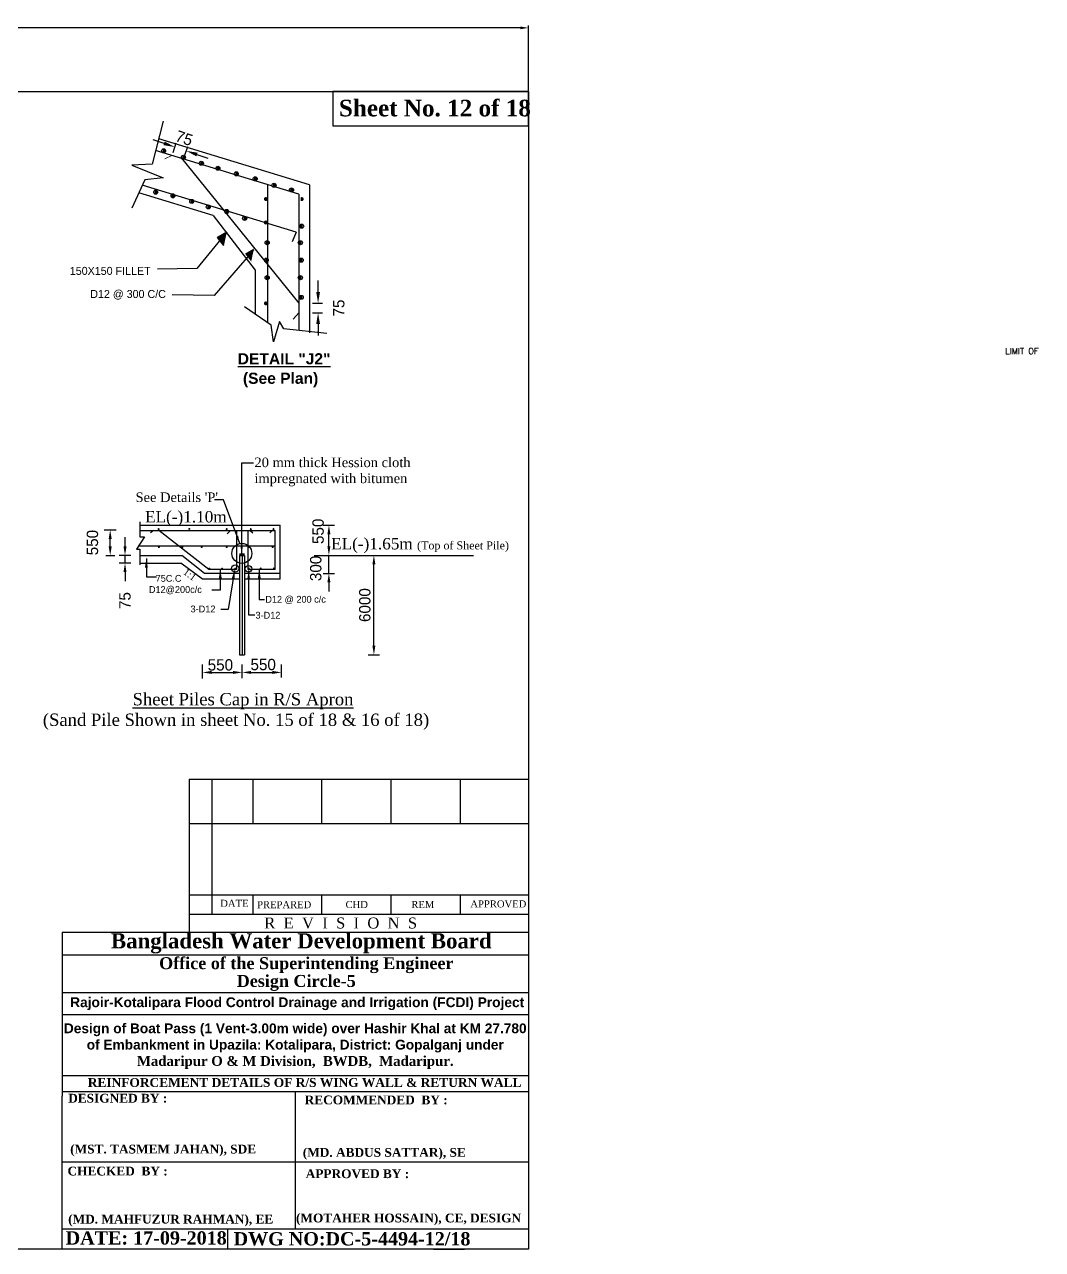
# Model space of a CAD drawing. Extents: x -1206532 to 786809, y -4288605 to 172932.
# Drawn here: x 73776 to 118499, y -4265004 to -4211163 of the extents above; entities that cross this region are included whole.
import ezdxf

# ---------------------------------------------------------------- set-up
doc = ezdxf.new("R2010")
doc.units = 0
doc.header["$LTSCALE"] = 300
doc.header["$MEASUREMENT"] = 0
doc.layers.get('0').update_dxf_attribs({"linetype": 'CONTINUOUS'})
doc.layers.get('DEFPOINTS').update_dxf_attribs({"linetype": 'CONTINUOUS'})
doc.layers.add('LINE', color=7, linetype='CONTINUOUS')
doc.layers.add('Other line', color=7, linetype='CONTINUOUS', lineweight=15)
doc.styles.add('BIG', font='ROMANT.SHX')
doc.styles.add('sum', font='ARIALBD_0.TTF')
doc.styles.add('TIMES', font='TIMES_0.TTF')
doc.dimstyles.new('3', dxfattribs={"dimtxt": 225, "dimasz": 350, "dimexe": 100, "dimexo": 25, "dimgap": 9, "dimtad": 0, "dimdec": 0, "dimzin": 0, "dimdsep": 46, "dimtxsty": 'Standard', "dimcen": 0, "dimclrd": 5, "dimclre": 6, "dimclrt": 1, "dimadec": 0, "dimazin": 0, "dimtfac": 1, "dimtdec": 0, "dimtofl": 0, "dimtmove": 2, "dimatfit": 3, "dimfxl": 1, "dimtolj": 1, "dimtzin": 0, "dimarcsym": 0})
doc.dimstyles.new('ISO-25', dxfattribs={"dimtxt": 2.5, "dimasz": 2.5, "dimexe": 1.25, "dimexo": 0.625, "dimtad": 1, "dimtxsty": 'Standard', "dimcen": 2.5, "dimadec": 0, "dimazin": 0, "dimtfac": 1, "dimtmove": 0, "dimatfit": 3, "dimfxl": 1, "dimarcsym": 0})

# ---------------------------------------------------------------- blocks, each defined once
blk = doc.blocks.new('*D334')
at = {"layer": 'DEFPOINTS', "color": 0, "lineweight": 30}
for p in [(95914, -4211311), (23943, -4214102), (95914, -4214102)]:
    blk.add_point(p, dxfattribs=at)
at = {"layer": 'LINE', "color": 6, "lineweight": -2}
for p, q in [((23943, -4214077), (23943, -4211211)), ((95914, -4214077), (95914, -4211211))]:
    blk.add_line(p, q, dxfattribs=at)
at = {"layer": 'LINE', "color": 5, "lineweight": -2}
for p, q in [((24293, -4211311), (59432, -4211311)), ((95564, -4211311), (60425, -4211311))]:
    blk.add_line(p, q, dxfattribs=at)
at = {"layer": 'LINE', "color": 5, "lineweight": 30}
for points in [[(24293, -4211253), (24293, -4211369), (23943, -4211311)], [(95564, -4211253), (95564, -4211369), (95914, -4211311)]]:
    blk.add_solid(points, dxfattribs=at)
at = {"layer": 'LINE', "color": 1, "lineweight": 30, "insert": (59929, -4211311), "char_height": 225, "attachment_point": 5}
blk.add_mtext('\\A1;71972', dxfattribs=at)
blk = doc.blocks.new('*D375')
at = {"color": 7, "linetype": 'ByBlock', "lineweight": -2}
for p, q in [((78192, -4234096), (78192, -4233696)), ((78442, -4234496), (77942, -4234496)), ((78192, -4234834), (78192, -4234496)), ((78442, -4234834), (77942, -4234834)), ((78192, -4235234), (78192, -4235634))]:
    blk.add_line(p, q, dxfattribs=at)
at = {"color": 7, "linetype": 'ByBlock', "lineweight": 30}
for points in [[(78125, -4234096), (78259, -4234096), (78192, -4234496)], [(78125, -4235234), (78259, -4235234), (78192, -4234834)]]:
    blk.add_solid(points, dxfattribs=at)
at = {"layer": 'DEFPOINTS', "color": 0, "linetype": 'ByBlock', "lineweight": 30}
for p in [(78192, -4234496), (78845, -4234496), (78845, -4234834)]:
    blk.add_point(p, dxfattribs=at)
at = {"color": 7, "linetype": 'ByBlock', "lineweight": 30, "insert": (78192, -4236482), "char_height": 500, "attachment_point": 5, "rotation": 90}
blk.add_mtext('75', dxfattribs=at)
blk = doc.blocks.new('*D376')
at = {"color": 7, "linetype": 'ByBlock', "lineweight": -2}
for p, q in [((88876, -4234496), (89376, -4234496)), ((89126, -4238466), (89126, -4234896)), ((88876, -4238866), (89376, -4238866))]:
    blk.add_line(p, q, dxfattribs=at)
at = {"color": 7, "linetype": 'ByBlock', "lineweight": 30}
for points in [[(89059, -4234896), (89192, -4234896), (89126, -4234496)], [(89059, -4238466), (89192, -4238466), (89126, -4238866)]]:
    blk.add_solid(points, dxfattribs=at)
at = {"layer": 'DEFPOINTS', "color": 0, "linetype": 'ByBlock', "lineweight": 30}
for p in [(83756, -4234496), (89126, -4234496), (83756, -4238866)]:
    blk.add_point(p, dxfattribs=at)
at = {"color": 7, "linetype": 'ByBlock', "lineweight": 30, "insert": (88728, -4236681), "char_height": 500, "attachment_point": 5, "rotation": 90}
blk.add_mtext('6000', dxfattribs=at)
blk = doc.blocks.new('*D377')
at = {"color": 7, "linetype": 'ByBlock', "lineweight": -2}
for p, q in [((87149, -4234096), (87149, -4233696)), ((86899, -4234496), (87399, -4234496)), ((87149, -4235286), (87149, -4234496)), ((86899, -4235286), (87399, -4235286)), ((87149, -4235686), (87149, -4236086))]:
    blk.add_line(p, q, dxfattribs=at)
at = {"color": 7, "linetype": 'ByBlock', "lineweight": 30}
for points in [[(87083, -4234096), (87216, -4234096), (87149, -4234496)], [(87083, -4235686), (87216, -4235686), (87149, -4235286)]]:
    blk.add_solid(points, dxfattribs=at)
at = {"layer": 'DEFPOINTS', "color": 0, "linetype": 'ByBlock', "lineweight": 30}
for p in [(84567, -4234496), (87149, -4234496), (84567, -4235286)]:
    blk.add_point(p, dxfattribs=at)
at = {"color": 7, "linetype": 'ByBlock', "lineweight": 30, "insert": (86573, -4235069), "char_height": 500, "attachment_point": 5, "rotation": 90}
blk.add_mtext('300', dxfattribs=at)
blk = doc.blocks.new('*D378')
at = {"color": 7, "linetype": 'ByBlock', "lineweight": -2}
for p, q in [((86899, -4233171), (87399, -4233171)), ((87149, -4234096), (87149, -4233571)), ((86899, -4234496), (87399, -4234496))]:
    blk.add_line(p, q, dxfattribs=at)
at = {"color": 7, "linetype": 'ByBlock', "lineweight": 30}
for points in [[(87083, -4233571), (87216, -4233571), (87149, -4233171)], [(87083, -4234096), (87216, -4234096), (87149, -4234496)]]:
    blk.add_solid(points, dxfattribs=at)
at = {"layer": 'DEFPOINTS', "color": 0, "linetype": 'ByBlock', "lineweight": 30}
for p in [(86129, -4233171), (87149, -4233171), (84567, -4234496)]:
    blk.add_point(p, dxfattribs=at)
at = {"color": 7, "linetype": 'ByBlock', "lineweight": 30, "insert": (86675, -4233439), "char_height": 500, "attachment_point": 5, "rotation": 90}
blk.add_mtext('550', dxfattribs=at)
blk = doc.blocks.new('*D379')
at = {"color": 7, "linetype": 'ByBlock', "lineweight": -2}
for p, q in [((83333, -4239895), (83333, -4239290)), ((85066, -4239869), (85066, -4239290)), ((83733, -4239640), (84666, -4239640))]:
    blk.add_line(p, q, dxfattribs=at)
at = {"color": 7, "linetype": 'ByBlock', "lineweight": 30}
for points in [[(83733, -4239574), (83733, -4239707), (83333, -4239640)], [(84666, -4239574), (84666, -4239707), (85066, -4239640)]]:
    blk.add_solid(points, dxfattribs=at)
at = {"layer": 'DEFPOINTS', "color": 0, "linetype": 'ByBlock', "lineweight": 30}
for p in [(83333, -4239905), (85066, -4239640), (85066, -4239879)]:
    blk.add_point(p, dxfattribs=at)
at = {"color": 7, "linetype": 'ByBlock', "lineweight": 30, "insert": (84262, -4239296), "char_height": 500, "attachment_point": 5}
blk.add_mtext('550', dxfattribs=at)
blk = doc.blocks.new('*D380')
at = {"color": 7, "linetype": 'ByBlock', "lineweight": -2}
for p, q in [((81600, -4239910), (81600, -4239290)), ((83333, -4239895), (83333, -4239290)), ((82000, -4239640), (82933, -4239640))]:
    blk.add_line(p, q, dxfattribs=at)
at = {"color": 7, "linetype": 'ByBlock', "lineweight": 30}
for points in [[(82000, -4239574), (82000, -4239707), (81600, -4239640)], [(82933, -4239574), (82933, -4239707), (83333, -4239640)]]:
    blk.add_solid(points, dxfattribs=at)
at = {"layer": 'DEFPOINTS', "color": 0, "linetype": 'ByBlock', "lineweight": 30}
for p in [(81600, -4239920), (83333, -4239640), (83333, -4239905)]:
    blk.add_point(p, dxfattribs=at)
at = {"color": 7, "linetype": 'ByBlock', "lineweight": 30, "insert": (82382, -4239312), "char_height": 500, "attachment_point": 5}
blk.add_mtext('550', dxfattribs=at)
blk = doc.blocks.new('*D381')
at = {"layer": 'DEFPOINTS', "color": 0, "lineweight": 30}
for p in [(80881, -4216717), (80255, -4216918), (80755, -4217087)]:
    blk.add_point(p, dxfattribs=at)
at = {"layer": 'LINE', "color": 7, "lineweight": -2}
for p, q in [((79906, -4216387), (79433, -4216227)), ((80300, -4216784), (80444, -4216358)), ((80801, -4216954), (80945, -4216528)), ((81354, -4216878), (81828, -4217038))]:
    blk.add_line(p, q, dxfattribs=at)
at = {"layer": 'LINE', "color": 7, "lineweight": 30}
for points in [[(79933, -4216308), (79880, -4216466), (80380, -4216548)], [(81381, -4216799), (81328, -4216957), (80881, -4216717)]]:
    blk.add_solid(points, dxfattribs=at)
at = {"layer": 'LINE', "color": 7, "lineweight": 30, "insert": (80791, -4216159), "char_height": 500, "attachment_point": 5, "rotation": 341.2779}
blk.add_mtext('\\A1;75', dxfattribs=at)
blk = doc.blocks.new('*D382')
at = {"layer": 'DEFPOINTS', "color": 0, "lineweight": 30}
for p in [(86386, -4223415), (86386, -4223833), (86674, -4223833)]:
    blk.add_point(p, dxfattribs=at)
at = {"layer": 'LINE', "color": 7, "lineweight": -2}
for p, q in [((86674, -4222915), (86674, -4222415)), ((86424, -4223415), (86874, -4223415)), ((86424, -4223833), (86874, -4223833)), ((86674, -4224333), (86674, -4224833))]:
    blk.add_line(p, q, dxfattribs=at)
at = {"layer": 'LINE', "color": 7, "lineweight": 30}
for points in [[(86591, -4222915), (86758, -4222915), (86674, -4223415)], [(86591, -4224333), (86758, -4224333), (86674, -4223833)]]:
    blk.add_solid(points, dxfattribs=at)
at = {"layer": 'LINE', "color": 7, "lineweight": 30, "insert": (87583, -4223624), "char_height": 500, "attachment_point": 5, "rotation": 90}
blk.add_mtext('\\A1;75', dxfattribs=at)

msp = doc.modelspace()

# ---------------------------------------------------------------- hatches: boundary and pattern name
for points in [[(79839.391, -4216639.766), (79839.391, -4216791.503, 0.587115751), (79975.341, -4216715.635, 0.587115751)], [(80708.56, -4216922.479), (80708.56, -4217074.216, 0.587115751), (80844.51, -4216998.348, 0.587115751)], [(81496.876, -4217184.998), (81496.876, -4217336.736, 0.587115751), (81632.826, -4217260.867, 0.587115751)], [(82224.553, -4217407.129), (82224.553, -4217558.867, 0.587115751), (82360.503, -4217482.998, 0.587115751)], [(83033.082, -4217649.455), (83033.082, -4217801.192, 0.587115751), (83169.032, -4217725.323, 0.587115751)], [(83861.825, -4217871.586), (83861.825, -4218023.324, 0.587115751), (83997.775, -4217947.455, 0.587115751)], [(84690.567, -4218154.299), (84690.567, -4218306.037, 0.587115751), (84826.517, -4218230.168, 0.587115751)], [(85458.67, -4218356.237), (85458.67, -4218507.974, 0.587115751), (85594.62, -4218432.105, 0.587115751)], [(79495.766, -4218457.206), (79495.766, -4218608.943, 0.587115751), (79631.716, -4218533.074, 0.587115751)], [(80247.678, -4218618.755), (80247.678, -4218770.493, 0.587115751), (80383.628, -4218694.624, 0.587115751)], [(81076.42, -4218861.081), (81076.42, -4219012.818, 0.587115751), (81212.37, -4218936.949, 0.587115751)], [(84425.992, -4218760.112), (84425.992, -4218911.849, -0.587115751), (84290.042, -4218835.981, -0.587115751)], [(85907.384, -4218760.112), (85907.384, -4218911.849, 0.587115751), (86043.334, -4218835.981, 0.587115751)], [(81804.096, -4219103.406), (81804.096, -4219255.143, 0.587115751), (81940.046, -4219179.275, 0.587115751)], [(82612.627, -4219305.343), (82612.627, -4219457.081, 0.587115751), (82748.577, -4219381.212, 0.587115751)], [(83400.942, -4219608.251), (83400.942, -4219759.988, 0.587115751), (83536.892, -4219684.119, 0.587115751)], [(84425.992, -4219789.995), (84425.992, -4219941.732, -0.587115751), (84290.042, -4219865.863, -0.587115751)], [(86002.625, -4219951.545), (86002.625, -4220103.282, -0.587115751), (85866.675, -4220027.413, -0.587115751)], [(84391.391, -4220678.52), (84391.391, -4220830.258, 0.587115751), (84527.341, -4220754.389, 0.587115751)], [(85941.985, -4220678.52), (85941.985, -4220830.258, -0.587115751), (85806.035, -4220754.389, -0.587115751)], [(84350.964, -4221445.883), (84350.964, -4221597.62, 0.587115751), (84486.914, -4221521.752, 0.587115751)], [(85982.412, -4221445.883), (85982.412, -4221597.62, -0.587115751), (85846.462, -4221521.752, -0.587115751)], [(84391.391, -4222213.246), (84391.391, -4222364.984, 0.587115751), (84527.341, -4222289.115, 0.587115751)], [(85941.985, -4222213.246), (85941.985, -4222364.984, -0.587115751), (85806.035, -4222289.115, -0.587115751)], [(85982.412, -4223081.578), (85982.412, -4223233.316, -0.587115751), (85846.462, -4223157.447, -0.587115751)], [(84425.992, -4223344.098), (84425.992, -4223495.835, -0.587115751), (84290.042, -4223419.966, -0.587115751)]]:
    msp.add_hatch(color=7).paths.add_polyline_path(points)
h = msp.add_hatch(color=7)
h.paths.add_polyline_path([(82653.288, -4220289.396), (82329.314, -4220476.468), (82412.465, -4220584.46)])
h.paths.add_polyline_path([(82329.314, -4220476.468), (82238.826, -4220528.719), (82346.363, -4220665.451), (82412.465, -4220584.46)])
h.paths.add_polyline_path([(82412.465, -4220584.46), (82346.363, -4220665.451), (82511.313, -4220875.186), (82538.856, -4220748.61)])
h.paths.add_polyline_path([(82633.508, -4220313.631), (82412.465, -4220584.46), (82538.856, -4220748.61)])
h = msp.add_hatch(color=7)
h.paths.add_polyline_path([(83552.076, -4221183.477), (83635.227, -4221291.469), (83876.05, -4220996.405)])
h.paths.add_polyline_path([(83569.125, -4221372.46), (83635.227, -4221291.469), (83552.076, -4221183.477), (83461.588, -4221235.727)])
h.paths.add_polyline_path([(83635.227, -4221291.469), (83569.125, -4221372.46), (83734.076, -4221582.194), (83761.618, -4221455.619)])
h.paths.add_polyline_path([(83856.27, -4221020.639), (83635.227, -4221291.469), (83761.618, -4221455.619)])
h = msp.add_hatch(color=7)
h.paths.add_polyline_path([(84349.052, -4220754.389, 0.659719078), (84499.734, -4220818.887), (84499.734, -4220689.891, 0.659719078)])
h.paths.add_polyline_path([(84486.914, -4221521.752, 1), (84308.625, -4221521.752, 1)])
h.paths.add_polyline_path([(84499.734, -4222353.613), (84499.734, -4222224.617, 0.659719078), (84349.052, -4222289.115, 0.659719078)])
h = msp.add_hatch(color=7)
h.paths.add_polyline_path([(85833.642, -4220689.891, -0.659719078), (85984.324, -4220754.389, -0.659719078), (85833.642, -4220818.887)])
h.paths.add_polyline_path([(85846.462, -4221521.752, -1), (86024.751, -4221521.752, -1)])
h.paths.add_polyline_path([(85833.642, -4222224.617, -0.659719078), (85984.324, -4222289.115, -0.659719078), (85833.642, -4222353.613)])
at = {"layer": 'Other line', "lineweight": 30}
msp.add_hatch(color=0, dxfattribs=at).paths.add_polyline_path([(83221.159, -4234434.735), (83221.159, -4234496.209), (83445.341, -4234496.209), (83445.341, -4234434.735)])

# ---------------------------------------------------------------- linework, layer by layer
at = {"color": 7}
for p, q in [((79864.77, -4215405.368), (79379.653, -4217303.582)), ((86290.355, -4218208.967), (79679.31, -4216190.871)), ((85833.642, -4218620.84), (79534.435, -4216697.936)), ((79379.653, -4217303.582), (78490.271, -4217343.97)), ((80675.515, -4217037.98), (85833.642, -4223415.43)), ((78490.271, -4217343.97), (79864.77, -4217909.395)), ((79056.241, -4217990.171), (78490.271, -4219242.184)), ((85705.339, -4220285.734), (78950.637, -4218223.784)), ((79864.77, -4217909.395), (79056.241, -4217990.171)), ((84446.206, -4218197.31), (84446.206, -4224265.614)), ((86290.355, -4218208.967), (86290.355, -4224711.727)), ((82059.516, -4219559.583), (78796.996, -4218563.661)), ((85833.642, -4218620.84), (85833.642, -4224614.364)), ((82059.516, -4219559.583), (83910.15, -4221963.088)), ((82653.288, -4220289.396), (82238.826, -4220528.719)), ((82238.826, -4220528.719), (82511.313, -4220875.186)), ((82511.313, -4220875.186), (82635.17, -4220305.99)), ((83910.15, -4221963.088), (83910.15, -4223919.09)), ((84616.875, -4224381.498), (83444.507, -4223573.748)), ((84980.713, -4224219.948), (84717.941, -4225108.474)), ((85162.632, -4224543.049), (84980.713, -4224219.948)), ((84717.941, -4225108.474), (84616.875, -4224381.498)), ((87062.676, -4224744.986), (85162.632, -4224543.049))]:
    msp.add_line(p, q, dxfattribs=at)
at = {"color": 7, "ltscale": 2}
for p, q in [((82659.942, -4220281.242), (81347.052, -4221889.84)), ((83833.653, -4221076.025), (82104.098, -4223069.742)), ((81347.052, -4221889.84), (79613.046, -4221914.587)), ((82104.098, -4223069.742), (80263.676, -4223047.59))]:
    msp.add_line(p, q, dxfattribs=at)
at = {"linetype": 'ByBlock', "lineweight": 30}
for p, q in [((77278.506, -4233371.209), (77802.761, -4233371.209)), ((78845.341, -4233171.209), (81857.724, -4233171.209)), ((78845.341, -4233396.209), (84782.724, -4233396.209)), ((81879.465, -4235120.923), (79680.466, -4233396.209)), ((81857.724, -4233171.209), (85007.724, -4233171.209)), ((83086.649, -4233396.209), (83086.649, -4235120.923)), ((83585.341, -4233396.209), (83585.341, -4235120.923)), ((84782.724, -4235120.923), (84782.724, -4233396.209)), ((85007.724, -4235536.209), (85007.724, -4233171.209)), ((77541.098, -4234096.209), (77541.098, -4233771.209)), ((84782.724, -4234071.209), (84782.724, -4233776.209)), ((77348.007, -4234496.209), (77745.592, -4234496.209)), ((78791.096, -4234071.209), (84782.724, -4234071.209)), ((78845.341, -4234496.209), (80684.978, -4234496.209)), ((80420.23, -4234286.617), (80419.715, -4234286.209)), ((80675.341, -4234286.209), (80675.341, -4234286.209)), ((81682.873, -4235286.209), (80684.978, -4234496.209)), ((83221.159, -4234496.209), (83221.159, -4238866.209)), ((83221.159, -4234496.209), (83445.341, -4234496.209)), ((83332.886, -4234496.209), (83332.886, -4238866.209)), ((83445.341, -4234496.209), (83445.341, -4238866.209)), ((86505.789, -4234496.209), (93498.216, -4234496.209)), ((78845.341, -4234833.709), (80647.437, -4234833.709)), ((81599.715, -4235536.209), (80647.437, -4234833.709)), ((83221.159, -4235536.209), (81599.715, -4235536.209)), ((83221.159, -4235286.209), (81682.873, -4235286.209)), ((83086.649, -4235120.923), (81879.465, -4235120.923)), ((85005.341, -4235286.209), (83445.341, -4235286.209)), ((85007.724, -4235536.209), (83445.341, -4235536.209)), ((84782.724, -4235120.923), (83585.341, -4235120.923)), ((83221.159, -4238866.209), (83445.341, -4238866.209))]:
    msp.add_line(p, q, dxfattribs=at)
for points in [[(23942.604, -4264995.94), (23942.604, -4214101.54), (95914.484, -4214101.54), (95914.484, -4264995.94), (23942.604, -4264995.94)], [(95914.484, -4214101.54), (87321.633, -4214101.54), (87321.633, -4215620.446), (95914.484, -4215620.446)]]:
    msp.add_lwpolyline(points, close=True, dxfattribs=at)
msp.add_lwpolyline([(78845.341, -4233023.778), (78845.341, -4233686.209), (79045.341, -4233686.209), (78695.341, -4234216.209), (78845.341, -4234216.209), (78845.341, -4234912.341)], dxfattribs=at)
at = {"linetype": 'ByBlock', "lineweight": 30, "const_width": 45}
for points in [[(79646.235, -4233342.514, 1), (79691.235, -4233342.514, 1)], [(80993.832, -4233333.281, 1), (81038.832, -4233333.281, 1)], [(82638.757, -4233342.514, 1), (82683.757, -4233342.514, 1)], [(83696.235, -4233342.514, 1), (83741.235, -4233342.514, 1)], [(84692.898, -4233342.514, 1), (84737.898, -4233342.514, 1)], [(79656.235, -4234133.281, 1), (79701.235, -4234133.281, 1)], [(80691.589, -4234133.281, 1), (80736.589, -4234133.281, 1)], [(81538.319, -4234133.281, 1), (81583.319, -4234133.281, 1)], [(82639.006, -4234133.281, 1), (82684.006, -4234133.281, 1)], [(83618.177, -4234133.281, 1), (83663.177, -4234133.281, 1)], [(84654.878, -4234133.281, 1), (84699.878, -4234133.281, 1)], [(81875.841, -4235077.675, 1), (81920.841, -4235077.675, 1)], [(82436.959, -4235079.931, 1), (82481.959, -4235079.931, 1)], [(83015.226, -4235074.163, 1), (83060.226, -4235074.163, 1)], [(83607.706, -4235074.909, 1), (83652.706, -4235074.909, 1)], [(84132.703, -4235072.846, 1), (84177.703, -4235072.846, 1)], [(84709.235, -4235073.281, 1), (84754.235, -4235073.281, 1)]]:
    msp.add_lwpolyline(points, format="xyb", close=True, dxfattribs=at)
at = {"color": 7}
for centre in [(79886.196, -4216715.635), (80755.366, -4216998.348), (81543.681, -4217260.867), (82271.358, -4217482.998), (83079.887, -4217725.323), (83908.63, -4217947.455), (84737.372, -4218230.168), (85505.475, -4218432.105), (79542.571, -4218533.074), (80294.483, -4218694.624), (81123.226, -4218936.949), (81850.902, -4219179.275), (82659.432, -4219381.212), (83447.747, -4219684.119), (85955.82, -4220027.413), (84438.197, -4220754.389), (85895.179, -4220754.389), (84397.77, -4221521.752), (85935.606, -4221521.752), (84438.197, -4222289.115), (85895.179, -4222289.115), (85935.606, -4223157.447)]:
    msp.add_circle(centre, 89.145, dxfattribs=at)
at = {"linetype": 'ByBlock', "lineweight": 30}
for centre, radius in [((83035.85, -4235072.26), 160.312), ((83617.001, -4235089.115), 143.178)]:
    msp.add_circle(centre, radius, dxfattribs=at)
for points in [[(77474.431, -4233771.209), (77607.765, -4233771.209), (77541.098, -4233371.209)], [(77474.431, -4234096.209), (77607.765, -4234096.209), (77541.098, -4234496.209)]]:
    msp.add_solid(points, dxfattribs=at)
at = {"layer": 'LINE', "lineweight": 20}
for p, q in [((80254.519, -4216917.75), (79939.11, -4217061.66)), ((85833.642, -4223833.435), (85585.598, -4224120.82))]:
    msp.add_line(p, q, dxfattribs=at)
at = {"layer": 'LINE'}
msp.add_line((85705.339, -4220285.734), (85534.328, -4220709.914), dxfattribs=at)
at = {"layer": 'LINE', "lineweight": 30}
for p, q in [((79438.42, -4233396.209), (79313.42, -4233502.596)), ((82832.42, -4233396.209), (82673.42, -4233552.596)), ((83689.42, -4233396.209), (83811.42, -4233510.596)), ((84663.42, -4233396.209), (84556.42, -4233503.596))]:
    msp.add_line(p, q, dxfattribs=at)
at = {"layer": 'LINE', "lineweight": 25}
for p, q in [((81003.015, -4244334.854), (95914.484, -4244334.854)), ((81003.015, -4244334.854), (81003.015, -4251062.759)), ((82007.603, -4244334.854), (82007.603, -4250263.656)), ((82007.603, -4244334.854), (82007.603, -4250263.656)), ((82007.603, -4244334.854), (82007.603, -4250263.656)), ((82007.603, -4244334.854), (82007.603, -4250263.656)), ((83812.375, -4244366.774), (83812.375, -4246273.657)), ((86839.577, -4246273.657), (86839.577, -4244334.68)), ((89889.643, -4246273.657), (89889.643, -4244334.68)), ((92927.556, -4246273.657), (92927.556, -4244361.844)), ((93027.12, -4244334.854), (95914.484, -4244334.854)), ((81003.015, -4246273.657), (95763.599, -4246273.657)), ((82053.633, -4246273.657), (95914.484, -4246273.657)), ((81003.015, -4249420.698), (95763.599, -4249420.698)), ((82053.633, -4249420.698), (95914.484, -4249420.698)), ((82053.633, -4249420.698), (95763.599, -4249420.698)), ((82053.633, -4249420.698), (95763.599, -4249420.698)), ((83812.375, -4249420.698), (83812.375, -4250263.656)), ((86839.577, -4250265.624), (86839.577, -4249420.698)), ((89889.643, -4250265.624), (89889.643, -4249420.698)), ((92927.556, -4250260.981), (92927.556, -4249420.698)), ((81003.015, -4250263.656), (95763.599, -4250263.656)), ((82053.633, -4250263.656), (95914.484, -4250263.656)), ((82053.633, -4250263.656), (95763.599, -4250263.656)), ((82053.633, -4250263.656), (95763.599, -4250263.656)), ((75425.879, -4251062.759), (95914.484, -4251062.759)), ((75425.879, -4251062.759), (75425.879, -4258268.035)), ((95914.484, -4251185.106), (95914.484, -4264995.94)), ((75425.879, -4252057.597), (95914.484, -4252057.597)), ((75425.879, -4253707.734), (95914.484, -4253707.734)), ((75425.879, -4253707.734), (95914.484, -4253707.734)), ((75425.879, -4253707.734), (95914.484, -4253707.734)), ((75425.879, -4253707.734), (95914.484, -4253707.734)), ((75425.879, -4254681.37), (95914.484, -4254681.37)), ((75425.879, -4254681.37), (95914.484, -4254681.37)), ((75425.879, -4254681.37), (95914.484, -4254681.37)), ((75425.879, -4254681.37), (95914.484, -4254681.37)), ((75425.879, -4257359.841), (95914.484, -4257359.841)), ((75425.879, -4258053.913), (95914.484, -4258053.913)), ((85670.181, -4258053.913), (85670.181, -4264099.206)), ((75425.879, -4264995.94), (75425.879, -4258268.035)), ((75425.879, -4261149.074), (95914.484, -4261149.074)), ((75425.879, -4264099.206), (95914.484, -4264099.206)), ((79498.605, -4264099.206), (95914.484, -4264099.206)), ((79498.605, -4264099.206), (95914.484, -4264099.206)), ((79498.605, -4264099.206), (95914.484, -4264099.206)), ((82697.7, -4264099.206), (82697.7, -4265003.734)), ((95914.484, -4264995.94), (75425.879, -4264995.94)), ((91745.757, -4264995.94), (93111.929, -4264995.94))]:
    msp.add_line(p, q, dxfattribs=at)
at = {"layer": 'Other line', "color": 0, "lineweight": 30}
msp.add_line((83221.159, -4234434.735), (83445.341, -4234434.735), dxfattribs=at)
msp.add_circle((83325.468, -4234406.968), 439.169, dxfattribs=at)

# ---------------------------------------------------------------- texts
at = {"linetype": 'ByBlock', "lineweight": 30}
for s, p in [('75C.C', (79537.617, -4235655.307)), ('D12@200c/c', (79241.677, -4236146.716)), ('3-D12', (81071.535, -4237001.187)), ('D12 @ 200 c/c', (84355.698, -4236576.716)), ('3-D12', (83924.021, -4237277.333))]:
    msp.add_text(s, height=300, dxfattribs=at).set_placement(p)
for s, insert, char_height, width, attachment_point in [('{\\fTimes New Roman|b1|i0|c0|p18;Sheet No. 12 of 18}', (87588.43, -4214470.338), 731.12668, 9744.77205, 1), ('150X150 FILLET', (79317.289, -4221816.487), 351.25, 5439.15445, 3), ('{\\fTimes New Roman|b0|i0|c0|p18;EL(-)1.10m}', (79072.717, -4232547.8), 500, 3564.94776, 1), ('{\\fTimes New Roman|b0|i0|c0|p18;EL(-)1.65m \\H0.7x;(Top of Sheet Pile)}', (87247.174, -4233732.683), 500, 8833.26506, 1), ('{\\fTimes New Roman|b1|i0|c0|p18;          \\fTimes New Roman|b0|i0|c0|p18;\\LSheet Piles Cap in R/S Apron\\P\\l       (Sand Pile Shown in sheet No. 15 of 18 & 16 of 18)}', (82352.859, -4240545.779), 541.575318, 19538.24799, 2)]:
    msp.add_mtext(s, dxfattribs=dict(at, insert=insert, char_height=char_height, width=width, attachment_point=attachment_point))
at = {"linetype": 'ByBlock', "lineweight": 30, "insert": (79988.061, -4223043.076), "char_height": 351.25, "attachment_point": 6}
msp.add_mtext('D12 @ 300 C/C', dxfattribs=at)
at = {"color": 7, "ltscale": 2, "char_height": 490.0674, "width": 7827.79835, "attachment_point": 3, "style": 'sum'}
for s, insert in [('{\\LDETAIL "J2"}', (87217.227, -4225610.182)), ('(See Plan)', (86682.205, -4226465.727))]:
    msp.add_mtext(s, dxfattribs=dict(at, insert=insert))
at = {"linetype": 'ByBlock', "lineweight": 30, "insert": (76761.098, -4233933.709), "char_height": 500, "attachment_point": 5, "rotation": 90}
msp.add_mtext('550', dxfattribs=at)
at = {"linetype": 'ByBlock', "lineweight": 30, "insert": (80895.062, -4235047.012), "char_height": 300, "width": 897.9074, "attachment_point": 1, "rotation": 323.5079117, "style": 'TIMES'}
msp.add_mtext('1:1', dxfattribs=at)
at = {"layer": 'LINE', "color": 0, "style": 'BIG'}
msp.add_text('LIMIT OF ', height=265.2, dxfattribs=at).set_placement((116861.894, -4225648.722))
at = {"layer": 'LINE', "lineweight": 25, "attachment_point": 1}
for s, insert, char_height in [('{\\fTimes New Roman|b0|i0|c0|p18;DATE }', (82375.985, -4249633.629), 308.45248), ('{\\fTimes New Roman|b0|i0|c0|p18;PREPARED\\fTimes New Roman|b1|i0|c0|p18; }', (83994.817, -4249694.241), 308.45248), ('{\\fTimes New Roman|b0|i0|c0|p18;CHD}', (87880.317, -4249687.755), 308.45248), ('{\\fTimes New Roman|b0|i0|c0|p18; REM }', (90655.142, -4249687.755), 308.45248), ('{\\fTimes New Roman|b0|i0|c0|p18;APPROVED}', (93364.522, -4249661.241), 308.45248), ('{\\fTimes New Roman|b0|i0|c0|p18;R  E  V  I  S  I  O  N  S}', (84308.711, -4250412.256), 481.957), ('{\\fTimes New Roman|b1|i0|c0|p18;DESIGNED BY :}', (75696.177, -4258160.819), 387), ('{\\fTimes New Roman|b1|i0|c0|p18;RECOMMENDED  BY :}', (86084.459, -4258236.402), 387), ('{\\fTimes New Roman|b1|i0|c0|p18;\\C0;(MST. TASMEM JAHAN), SDE}', (75783.409, -4260397.377), 387), ('{\\fTimes New Roman|b1|i0|c0|p18;\\C0;(MD. ABDUS SATTAR), SE}', (86001.327, -4260543.2), 387), ('{\\fTimes New Roman|b1|i0|c0|p18;CHECKED  BY :}', (75667.047, -4261363.443), 387), ('{\\fTimes New Roman|b1|i0|c0|p18;APPROVED BY :}', (86129.336, -4261480.336), 387), ('{\\fTimes New Roman|b1|i0|c0|p18;\\C0;(MD. MAHFUZUR RAHMAN), EE}', (75694.967, -4263476.571), 387), ('{\\fTimes New Roman|b1|i0|c0|p18;\\C0;(MOTAHER HOSSAIN), CE, DESIGN}', (85703.778, -4263425.639), 387), ('{\\fTimes New Roman|b1|i0|c0|p18;DATE: 17-09-2018}', (75585.355, -4264204.127), 583.62167), ('{\\fTimes New Roman|b1|i0|c0|p18; DWG NO:DC-5-4494-12/18}', (82741.969, -4264240.96), 583.62167)]:
    msp.add_mtext(s, dxfattribs=dict(at, insert=insert, char_height=char_height))
at = {"layer": 'LINE', "lineweight": 25, "attachment_point": 8}
for s, insert, char_height, width in [('{\\fTimes New Roman|b1|i0|c0|p18;Bangladesh Water Development Board}', (85936.778, -4251991.868), 663.33092, 26528.14399), ('{\\fTimes New Roman|b1|i0|c0|p18;Office of the Superintending Engineer}', (86156.073, -4252859.674), 526.13993, 21041.55779), ('{\\fTimes New Roman|b1|i0|c0|p18;Design Circle-5}', (85713.287, -4253640.541), 526.13993, 21041.55779), ('{\\fArial|b1|i0|c0|p34;Rajoir-Kotalipara Flood Control Drainage and Irrigation (FCDI) Project}', (85755.523, -4254485.052), 432, 25794.82457), ('\\pt0.004829;{\\fArial|b1|i0|c0|p34;Design of Boat Pass (1 Vent-3.00m wide) over Hashir Khal at KM 27.780 of Embankment in Upazila: Kotalipara, District: Gopalganj under \\P\\ptz;\\fTimes New Roman|b1|i0|c0|p18;Madaripur O & M Division,  BWDB,  Madaripur.}', (85670.181, -4257071.2), 430, 20488.60529), ('{\\fTimes New Roman|b1|i0|c0|p18;REINFORCEMENT DETAILS OF R/S WING WALL & RETURN WALL }', (86082.602, -4257867.145), 389.44184, 19663.76436)]:
    msp.add_mtext(s, dxfattribs=dict(at, insert=insert, char_height=char_height, width=width))
at = {"layer": 'Other line', "color": 0, "lineweight": 30, "char_height": 421.5, "attachment_point": 1, "style": 'TIMES'}
for s, insert, width in [('20 mm thick Hession cloth impregnated with bitumen', (83877.251, -4230197.164), 9269.99479), ("See Details 'P'", (78653.468, -4231729.64), 10967.44611)]:
    msp.add_mtext(s, dxfattribs=dict(at, insert=insert, width=width))

# ---------------------------------------------------------------- dimensions: what is measured, and where the dimension line sits
at = {"linetype": 'ByBlock', "lineweight": 30}
for base, p1, p2, angle, text, override, picture, middle in [((87149.206, -4233171.209), (84566.788, -4234496.209), (86129.17, -4233171.209), 270, '550', {"dimtxt": 500, "dimasz": 400, "dimexe": 250, "dimexo": 100, "dimclrd": 7, "dimclre": 7, "dimclrt": 7, "dimtmove": 2, "dimfxl": 250, "dimfxlon": 1}, '*D378', (86675.079, -4233439.084)), ((78192.098, -4234496.209), (78845.341, -4234833.709), (78845.341, -4234496.209), 270, '75', {"dimtxt": 500, "dimasz": 400, "dimexe": 250, "dimexo": 100, "dimclrd": 7, "dimclre": 7, "dimclrt": 7, "dimtmove": 2, "dimfxl": 250, "dimfxlon": 1}, '*D375', (78192.098, -4236482.183)), ((87149.206, -4234496.209), (84566.788, -4235286.209), (84566.788, -4234496.209), 270, '300', {"dimtxt": 500, "dimasz": 400, "dimexe": 250, "dimexo": 100, "dimclrd": 7, "dimclre": 7, "dimclrt": 7, "dimtmove": 2, "dimfxl": 250, "dimfxlon": 1}, '*D377', (86572.871, -4235068.722)), ((89125.784, -4234496.209), (83756.377, -4238866.209), (83756.377, -4234496.209), 270, '6000', {"dimtxt": 500, "dimasz": 400, "dimexe": 250, "dimexo": 100, "dimclrd": 7, "dimclre": 7, "dimclrt": 7, "dimtmove": 2, "dimfxl": 250, "dimfxlon": 1}, '*D376', (88728.056, -4236681.209)), ((83332.886, -4239640.262), (81599.715, -4239920.263), (83332.886, -4239904.842), 180, '550', {"dimtxt": 500, "dimasz": 400, "dimexe": 350, "dimexo": 10, "dimdle": 100, "dimclrd": 7, "dimclre": 7, "dimclrt": 7, "dimtmove": 2, "dimfxl": 350, "dimfxlon": 1}, '*D380', (82381.881, -4239311.859)), ((85066.056, -4239640.262), (83332.886, -4239904.842), (85066.056, -4239879.421), 180, '550', {"dimtxt": 500, "dimasz": 400, "dimexe": 350, "dimexo": 10, "dimdle": 100, "dimclrd": 7, "dimclre": 7, "dimclrt": 7, "dimtmove": 2, "dimfxl": 350, "dimfxlon": 1}, '*D379', (84261.881, -4239296.438))]:
    dim = msp.add_linear_dim(base=base, p1=p1, p2=p2, angle=angle, text=text, dimstyle='ISO-25', override=override, dxfattribs=at)
    dim.commit()
    dim.dimension.update_dxf_attribs({"geometry": picture, "text_midpoint": middle, "dimtype": 160})
at = {"layer": 'LINE', "lineweight": 30}
dim = msp.add_linear_dim(base=(95914.484, -4211310.965), p1=(23942.604, -4214101.54), p2=(95914.484, -4214101.54), dimstyle='3', override={"dimfxl": 0.12}, dxfattribs=at)
dim.commit()
dim.dimension.update_dxf_attribs({"geometry": '*D334', "text_midpoint": (59928.544, -4211310.965)})
dim = msp.add_aligned_dim(p1=(80254.519, -4216917.75), p2=(80755.366, -4217087.492), distance=390.905, text='75', dimstyle='3', override={"dimtxt": 500, "dimasz": 500, "dimexe": 200, "dimexo": 5, "dimdle": 250, "dimclrd": 7, "dimclre": 7, "dimclrt": 7, "dimfxl": 250, "dimfxlon": 1}, dxfattribs=at)
dim.commit()
dim.dimension.update_dxf_attribs({"geometry": '*D381', "text_midpoint": (80790.904, -4216158.857)})
dim = msp.add_linear_dim(base=(86674.206, -4223833.435), p1=(86385.864, -4223415.43), p2=(86385.864, -4223833.435), angle=90, text='75', dimstyle='3', override={"dimtxt": 500, "dimasz": 500, "dimexe": 200, "dimexo": 5, "dimdle": 250, "dimclrd": 7, "dimclre": 7, "dimclrt": 7, "dimfxl": 250, "dimfxlon": 1}, dxfattribs=at)
dim.commit()
dim.dimension.update_dxf_attribs({"geometry": '*D382', "text_midpoint": (87582.979, -4223624.433), "dimtype": 160})

# ---------------------------------------------------------------- leaders
at = {"linetype": 'ByBlock', "lineweight": 30}
for points in [[(79129.722, -4234640.209), (79129.722, -4235446.183), (79573.861, -4235446.183)], [(82377.35, -4235120.923), (82377.35, -4236026.209), (82010.412, -4236026.209)], [(83005.16, -4235154.044), (82716.575, -4236876.766), (82398.581, -4236876.766)], [(83623.968, -4235161.012), (83623.968, -4237107.685), (83888.138, -4237107.685)], [(84089.535, -4235120.923), (84089.535, -4236435.553), (84320.43, -4236435.553)]]:
    msp.add_leader(points, dimstyle='ISO-25', override={"dimtxt": 500, "dimasz": 400, "dimclrd": 7, "dimclre": 7, "dimclrt": 7}, dxfattribs=at)
at = {"layer": 'Other line', "color": 0, "lineweight": 30}
for points, override in [([(83317.477, -4234422.834), (83317.477, -4230426.779), (83839.479, -4230426.779)], {"dimgap": 9, "dimtad": 0, "dimclrd": 256, "dimclre": 0, "dimclrt": 0, "dimfxl": 0.15, "dimfxlon": 1}), ([(83229.109, -4233978.5), (82525.047, -4232048.334), (82116.323, -4232048.008)], {"dimgap": 9, "dimtad": 0, "dimclrd": 256, "dimclre": 0, "dimclrt": 0, "dimfxl": 700, "dimfxlon": 1})]:
    msp.add_leader(points, dimstyle='3', override=override, dxfattribs=at)

doc.saveas('drawing.dxf')
